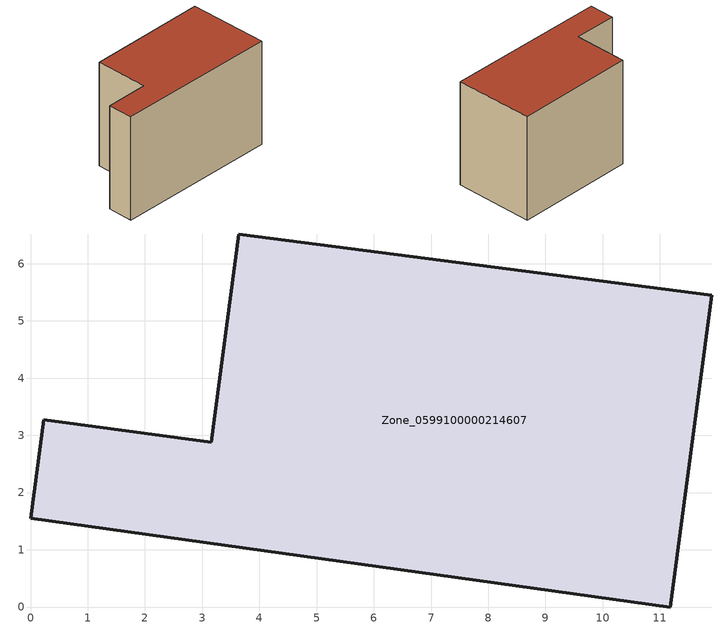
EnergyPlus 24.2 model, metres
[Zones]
Zone_0599100000214607
 floor ground (C_G): 11.18,0 0,1.55 0.23,3.27 3.16,2.88 3.64,6.52 11.91,5.45 z0
 wall outside (C_F): 0,1.55 11.18,0 11.91,5.45 3.64,6.52 3.16,2.88 0.23,3.27 0,1.55 z0:7.41
 roof outside (C_R): 0.23,3.27 0,1.55 11.18,0 11.91,5.45 3.64,6.52 3.16,2.88 z7.41
[BUILDING]
Pand.0599100000214607: North Axis=0; Terrain=City; Loads Convergence Tolerance Value=0.04; Temperature Convergence Tolerance Value=0.4; Solar Distribution=FullExterior; Maximum Number of Warmup Days=25; Minimum Number of Warmup Days=1
[Site:Location]
Rotterdam.The.Hague.AP_ZH_NLD Design_Conditions: Latitude=51.96; Longitude=4.45; Time Zone=1; Elevation=-4.5
[SITE:GROUNDTEMPERATURE:BUILDINGSURFACE]
18, 18, 18, 18, 18, 18, 18, 18, 18, 18, 18, 18
[MATERIAL] Thermal Absorptance=0.9; Solar Absorptance=0.7; Visible Absorptance=0.7
Name | Roughness | Thickness | Conductivity | Density | Specific Heat
G.TI.1975-1991 | MediumSmooth | 0.15 | 0.288461 | 540 | 1210
F.TI.1975-1991 | Rough | 0.3 | 0.230769 | 1920 | 840
R.TI.1975-1991 | MediumRough | 0.2 | 0.153846 | 1500 | 1000
[CONSTRUCTION]
C_G: G.TI.1975-1991
C_F: F.TI.1975-1991
C_R: R.TI.1975-1991
[ZONE]
Zone_0599100000214607: Type=1; Multiplier=1; Ceiling Height=Autocalculate; Volume=Autocalculate; Floor Area=autocalculate; Part of Total Floor Area=Yes
[ZONEINFILTRATION:DESIGNFLOWRATE]
Infil_Zone_0599100000214607: Zone or ZoneList or Space or SpaceList=Zone_0599100000214607; Schedule=AlwaysOn; Design Flow Rate Calculation Method=Flow/Area; Flow Rate per Floor Area=0.003; Constant Term Coefficient=1; Temperature Term Coefficient=0; Velocity Term Coefficient=0; Velocity Squared Term Coefficient=0
[HVACTEMPLATE:ZONE:IDEALLOADSAIRSYSTEM]
Zone_0599100000214607: Maximum Heating Supply Air Temperature=50; Minimum Cooling Supply Air Temperature=13; Maximum Heating Supply Air Humidity Ratio=0.0156; Minimum Cooling Supply Air Humidity Ratio=0.0077; Heating Limit=NoLimit; Cooling Limit=NoLimit; Dehumidification Control Type=ConstantSensibleHeatRatio; Cooling Sensible Heat Ratio=0.7; Dehumidification Setpoint=60; Humidification Control Type=None; Humidification Setpoint=30; Outdoor Air Method=None; Outdoor Air Flow Rate per Person=0.00944; Outdoor Air Flow Rate per Zone Floor Area=0; Outdoor Air Flow Rate per Zone=0; Demand Controlled Ventilation Type=None; Outdoor Air Economizer Type=NoEconomizer; Heat Recovery Type=None; Sensible Heat Recovery Effectiveness=0.7; Latent Heat Recovery Effectiveness=0.65
[ZONECONTROL:THERMOSTAT]
ThermostatControl_Zone_0599100000214607: Zone or ZoneList=Zone_0599100000214607; Control Type Schedule=DualSetpointControlType; Control 1=Thermostat_Zone_0599100000214607; Temperature Difference Between Cutout And Setpoint=0
[THERMOSTATSETPOINT:DUALSETPOINT]
Thermostat_Zone_0599100000214607: Heating Setpoint Temperature Schedule=HeatingSetpoint_Zone_0599100000214607; Cooling Setpoint Temperature Schedule=CoolingSetpoint_Zone_0599100000214607
[SCHEDULE:COMPACT]
HeatingSetpoint_Zone_0599100000214607: Through: 12/31, For: AllDays, Until: 24:00, 21
CoolingSetpoint_Zone_0599100000214607: Through: 12/31, For: AllDays, Until: 24:00, 24
DualSetpointControlType: Through: 12/31, For: AllDays, Until: 24:00, 4
AlwaysOn: Through: 12/31, For: AllDays, Until: 24:00, 1
